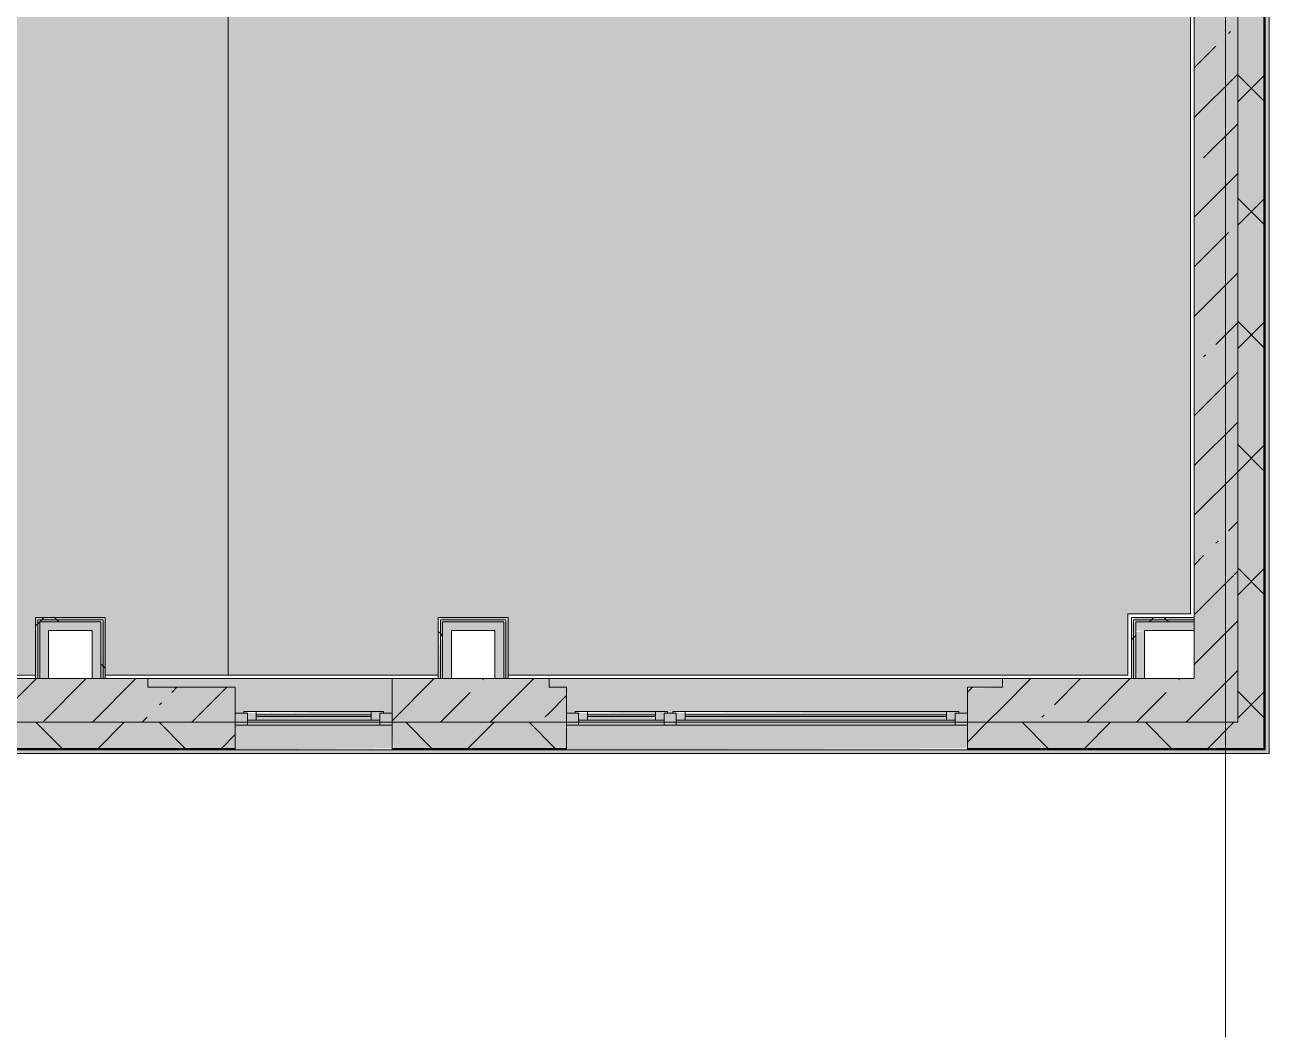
# Model space of a CAD drawing. Header units: millimetres. Extents: x -3817 to 677485, y -22715 to 103890.
# Drawn here: x -218.7 to -162.6, y -19618.9 to -19573.2 of the extents above; entities that cross this region are included whole.
import ezdxf

# ---------------------------------------------------------------- set-up
doc = ezdxf.new("R2010")
doc.units = ezdxf.units.MM
doc.layers.add('PDF _Геометрия', color=7, linetype='Continuous', true_color=0x1d1d1d)
doc.layers.add('PDF _Сплошная заливка', color=7, linetype='Continuous', true_color=0xffffff)

msp = doc.modelspace()

# ---------------------------------------------------------------- hatches: boundary and pattern name
at = {"layer": 'PDF _Сплошная заливка', "transparency": 33554559}
h = msp.add_hatch(color=256, dxfattribs=at)
h.paths.add_polyline_path([(-162.794, -19605.841), (-162.794, -19543.245), (-163.975, -19543.245), (-163.975, -19605.841), (-163.109, -19605.841)], flags=0)
h.paths.add_polyline_path([(-162.794, -19533.796), (-162.794, -19518.679), (-163.975, -19518.679), (-163.975, -19533.796), (-162.807, -19533.796)], flags=0)
h.paths.add_polyline_path([(-162.794, -19500.57), (-162.794, -19496.239), (-163.975, -19496.239), (-163.975, -19500.57), (-163.109, -19500.57)], flags=0)
h.paths.add_polyline_path([(-162.794, -19484.035), (-162.794, -19434.194), (-163.975, -19434.194), (-163.975, -19484.035), (-163.109, -19484.035)], flags=0)
for points in [[(-162.558, -19606.078), (-162.558, -19518.679), (-162.731, -19518.679), (-162.794, -19605.904), (-163.975, -19605.904), (-163.975, -19606.078), (-162.731, -19606.078)], [(-209.092, -19602.534), (-200.077, -19602.534), (-200.077, -19599.936), (-196.927, -19599.936), (-196.927, -19602.534), (-168.944, -19602.534), (-168.944, -19599.771), (-166.101, -19599.771), (-166.101, -19525.45), (-169.251, -19525.45), (-169.251, -19521.642), (-175.147, -19521.713), (-178.931, -19522.144), (-180.313, -19522.144), (-180.313, -19522.301), (-209.092, -19522.301), (-209.092, -19563.205), (-209.564, -19563.244), (-209.564, -19602.534)], [(-165.944, -19604.66), (-163.975, -19604.66), (-163.975, -19543.245), (-165.944, -19543.245), (-165.944, -19603.951)], [(-218.265, -19602.692), (-218.166, -19602.692), (-218.166, -19600.035), (-218.265, -19599.936), (-218.265, -19602.534)], [(-215.706, -19600.035), (-215.214, -19600.035), (-215.115, -19599.936), (-218.166, -19599.936), (-218.068, -19600.035), (-217.674, -19600.035)], [(-218.166, -19602.692), (-218.068, -19602.692), (-218.068, -19600.133), (-218.166, -19600.035), (-218.166, -19602.534)], [(-217.97, -19600.133), (-215.312, -19600.133), (-215.312, -19600.035), (-218.068, -19600.035), (-218.068, -19600.133)], [(-200.077, -19602.692), (-199.978, -19602.692), (-200.058, -19599.955), (-200.077, -19599.936), (-200.077, -19602.534)], [(-199.978, -19602.692), (-199.88, -19602.692), (-199.88, -19600.133), (-199.978, -19600.035), (-199.978, -19602.534)], [(-199.486, -19600.035), (-197.025, -19600.035), (-196.927, -19599.936), (-199.96, -19599.954), (-199.88, -19600.035)], [(-199.781, -19600.133), (-197.124, -19600.133), (-197.124, -19600.035), (-199.88, -19600.035), (-199.88, -19600.133)], [(-165.944, -19600.035), (-165.944, -19599.936), (-168.778, -19599.936), (-168.582, -19600.035), (-166.252, -19600.035)], [(-166.584, -19600.133), (-165.944, -19600.133), (-165.987, -19600.035), (-168.68, -19600.035), (-168.582, -19600.133), (-167.63, -19600.133)], [(-202.163, -19604.66), (-195.077, -19604.66), (-195.077, -19602.692), (-202.163, -19602.692), (-202.163, -19604.168)], [(-169.373, -19604.66), (-165.944, -19604.66), (-165.944, -19602.692), (-174.605, -19602.692), (-174.605, -19604.66)], [(-202.714, -19604.566), (-202.714, -19604.251), (-202.714, -19604.172), (-208.698, -19604.251), (-208.698, -19604.566)], [(-189.88, -19604.566), (-189.88, -19604.251), (-189.88, -19604.172), (-193.738, -19604.251), (-193.738, -19604.566)], [(-176.731, -19604.566), (-176.731, -19604.251), (-176.731, -19604.172), (-189.329, -19604.251), (-189.329, -19604.566), (-179.889, -19604.566)], [(-209.249, -19605.904), (-202.163, -19605.841), (-202.163, -19604.66), (-209.249, -19604.66), (-209.249, -19605.865)], [(-194.289, -19605.904), (-176.18, -19605.841), (-176.18, -19604.66), (-194.289, -19604.66), (-194.289, -19605.865)], [(-269.877, -19606.078), (-163.975, -19606.078), (-163.975, -19605.904), (-286.806, -19605.904), (-286.806, -19606.078), (-276.964, -19606.078)]]:
    msp.add_hatch(color=256, dxfattribs=at).paths.add_polyline_path(points)
h = msp.add_hatch(color=256, dxfattribs=at)
h.paths.add_polyline_path([(-259.838, -19602.534), (-259.838, -19599.936), (-256.689, -19599.936), (-256.689, -19602.534), (-218.265, -19602.495), (-218.265, -19599.936), (-215.115, -19599.936), (-215.115, -19602.534), (-209.564, -19602.534), (-209.564, -19563.244), (-223.895, -19563.244), (-223.895, -19570.567), (-224.21, -19570.555), (-224.21, -19563.244), (-267.673, -19563.244), (-267.673, -19551.906), (-279.798, -19551.906), (-279.798, -19558.442), (-280.113, -19558.442), (-280.113, -19551.906), (-284.522, -19551.906), (-284.522, -19563.874), (-284.617, -19563.878), (-284.68, -19564.347), (-284.916, -19564.268), (-285.31, -19564.347), (-285.31, -19564.662), (-285.467, -19564.662), (-285.409, -19574.504), (-285.31, -19574.504), (-285.31, -19574.898), (-284.68, -19574.898), (-284.617, -19575.291), (-284.522, -19575.291), (-284.522, -19602.495), (-259.956, -19602.534)], flags=0)
h.paths.add_polyline_path([(-285.467, -19575.291), (-285.373, -19575.291), (-285.442, -19574.898), (-285.467, -19574.898), (-285.467, -19575.197)], flags=0)
h.paths.add_polyline_path([(-285.31, -19564.268), (-285.373, -19563.874), (-285.467, -19563.91), (-285.467, -19564.268), (-285.373, -19564.268)], flags=0)
at = {"layer": 'PDF _Сплошная заливка', "true_color": 0xe7e7e7, "transparency": 33554559}
for points in [[(-218.068, -19602.692), (-217.674, -19602.692), (-217.674, -19600.133), (-218.068, -19600.133), (-218.068, -19602.534)], [(-215.706, -19600.527), (-215.312, -19600.527), (-215.312, -19600.133), (-217.674, -19600.133), (-217.674, -19600.527)], [(-199.88, -19602.692), (-199.486, -19602.692), (-199.486, -19600.133), (-199.88, -19600.133), (-199.88, -19602.534)], [(-197.124, -19600.527), (-197.124, -19600.133), (-199.486, -19600.133), (-199.486, -19600.527), (-197.518, -19600.527)], [(-166.195, -19600.527), (-165.944, -19600.527), (-165.944, -19600.133), (-168.582, -19600.133), (-168.582, -19600.527), (-166.485, -19600.527)], [(-215.706, -19602.692), (-215.312, -19602.692), (-215.312, -19600.527), (-215.706, -19600.527), (-215.706, -19602.534)], [(-197.518, -19602.692), (-197.124, -19602.692), (-197.124, -19600.527), (-197.518, -19600.527), (-197.518, -19602.534)]]:
    msp.add_hatch(color=254, dxfattribs=at).paths.add_polyline_path(points)
at = {"layer": 'PDF _Сплошная заливка', "transparency": 33554559}
h = msp.add_hatch(color=256, dxfattribs=at)
h.paths.add_polyline_path([(-249.327, -19604.66), (-235.626, -19604.66), (-235.626, -19603.086), (-227.359, -19603.086), (-227.359, -19604.66), (-220.273, -19604.66), (-220.273, -19602.692), (-255.704, -19602.692), (-255.704, -19603.086), (-253.736, -19603.086), (-253.736, -19604.66), (-253.185, -19604.66)], flags=0)
h.paths.add_polyline_path([(-384.44, -19604.66), (-384.44, -19603.086), (-376.173, -19603.086), (-376.173, -19604.66), (-369.086, -19604.66), (-369.086, -19602.692), (-404.518, -19602.692), (-404.518, -19603.086), (-402.55, -19603.086), (-402.55, -19604.66), (-384.991, -19604.66)], flags=0)
h.paths.add_polyline_path([(-284.05, -19604.66), (-276.964, -19604.66), (-276.964, -19602.692), (-284.05, -19602.703), (-284.05, -19602.987), (-284.05, -19603.086), (-284.05, -19603.951)], flags=0)
h.paths.add_polyline_path([(-262.791, -19604.66), (-262.791, -19602.692), (-269.877, -19602.745), (-269.877, -19604.66), (-263.342, -19604.66)], flags=0)
h.paths.add_polyline_path([(-202.163, -19604.66), (-202.163, -19602.692), (-213.186, -19602.692), (-213.186, -19603.086), (-209.249, -19603.086), (-209.249, -19604.66), (-202.714, -19604.66)], flags=0)
h.paths.add_polyline_path([(-320.663, -19604.66), (-320.663, -19603.086), (-312.395, -19603.086), (-312.395, -19604.66), (-305.309, -19604.66), (-305.309, -19602.692), (-340.741, -19602.692), (-340.741, -19603.086), (-338.772, -19603.091), (-338.772, -19604.66), (-321.214, -19604.66)], flags=0)
h.paths.add_polyline_path([(-432.076, -19604.66), (-424.99, -19604.66), (-424.99, -19603.086), (-424.832, -19603.086), (-424.832, -19602.692), (-432.076, -19602.692), (-432.076, -19604.566)], flags=0)
h.paths.add_polyline_path([(-176.731, -19604.66), (-176.18, -19604.632), (-176.18, -19603.086), (-174.605, -19603.086), (-174.605, -19602.692), (-195.077, -19602.692), (-195.077, -19603.086), (-194.289, -19603.086), (-194.289, -19604.66), (-189.329, -19604.66)], flags=0)
h.paths.add_polyline_path([(-414.842, -19604.66), (-411.604, -19604.66), (-411.604, -19602.692), (-424.202, -19602.73), (-424.202, -19603.086), (-418.691, -19603.086), (-418.691, -19604.66), (-418.14, -19604.66)], flags=0)
h.paths.add_polyline_path([(-362, -19604.66), (-354.914, -19604.66), (-354.914, -19603.086), (-349.087, -19603.086), (-349.087, -19602.692), (-362, -19602.764), (-362, -19604.566)], flags=0)
h.paths.add_polyline_path([(-179.889, -19604.566), (-189.329, -19604.566), (-189.329, -19604.251), (-189.329, -19604.172), (-176.731, -19604.251), (-176.731, -19604.566)], flags=0)
h.paths.add_polyline_path([(-208.698, -19604.566), (-208.698, -19604.251), (-208.698, -19604.172), (-202.714, -19604.251), (-202.714, -19604.566)], flags=0)
h.paths.add_polyline_path([(-189.88, -19604.566), (-193.738, -19604.566), (-193.738, -19604.251), (-193.738, -19604.172), (-189.88, -19604.251), (-189.88, -19604.387)], flags=0)
h.paths.add_polyline_path([(-277.515, -19604.566), (-283.499, -19604.566), (-283.499, -19604.251), (-283.499, -19604.172), (-277.515, -19604.251)], flags=0)
h.paths.add_polyline_path([(-226.808, -19604.566), (-226.808, -19604.251), (-226.808, -19604.172), (-220.824, -19604.251), (-220.824, -19604.566)], flags=0)
h.paths.add_polyline_path([(-249.327, -19604.566), (-253.185, -19604.566), (-253.185, -19604.251), (-253.185, -19604.172), (-249.327, -19604.251)], flags=0)
h.paths.add_polyline_path([(-305.86, -19604.566), (-311.844, -19604.566), (-311.87, -19604.238), (-311.844, -19604.172), (-305.86, -19604.251), (-305.86, -19604.433)], flags=0)
h.paths.add_polyline_path([(-248.776, -19604.566), (-248.776, -19604.251), (-248.776, -19604.172), (-236.178, -19604.251), (-236.178, -19604.566)], flags=0)
h.paths.add_polyline_path([(-267.561, -19604.566), (-269.326, -19604.566), (-269.326, -19604.251), (-269.326, -19604.172), (-263.342, -19604.251), (-263.342, -19604.566)], flags=0)
h.paths.add_polyline_path([(-397.589, -19604.566), (-397.589, -19604.251), (-397.589, -19604.172), (-384.991, -19604.251), (-384.991, -19604.566)], flags=0)
h.paths.add_polyline_path([(-369.637, -19604.566), (-375.622, -19604.566), (-375.622, -19604.251), (-375.622, -19604.172), (-369.637, -19604.251)], flags=0)
h.paths.add_polyline_path([(-338.221, -19604.566), (-338.221, -19604.251), (-338.221, -19604.172), (-334.363, -19604.251), (-334.363, -19604.566), (-337.481, -19604.566)], flags=0)
h.paths.add_polyline_path([(-333.019, -19604.566), (-333.812, -19604.566), (-333.812, -19604.251), (-333.812, -19604.172), (-321.214, -19604.251), (-321.214, -19604.566)], flags=0)
h.paths.add_polyline_path([(-398.478, -19604.566), (-401.999, -19604.566), (-401.999, -19604.251), (-401.999, -19604.172), (-398.14, -19604.251), (-398.14, -19604.566)], flags=0)
h.paths.add_polyline_path([(-361.433, -19604.566), (-361.449, -19604.566), (-361.449, -19604.251), (-361.449, -19604.172), (-355.465, -19604.251), (-355.465, -19604.566)], flags=0)
h.paths.add_polyline_path([(-430.8, -19604.566), (-431.525, -19604.511), (-431.525, -19604.251), (-431.525, -19604.172), (-425.541, -19604.251), (-425.541, -19604.566), (-430.659, -19604.566)], flags=0)
h.paths.add_polyline_path([(-418.14, -19604.566), (-418.14, -19604.251), (-418.14, -19604.172), (-412.156, -19604.251), (-412.156, -19604.566), (-414.842, -19604.566)], flags=0)
h.paths.add_polyline_path([(-347.827, -19603.086), (-347.827, -19602.692), (-348.496, -19602.715), (-348.496, -19603.086)], flags=0)
h = msp.add_hatch(color=256, dxfattribs=at)
h.paths.add_polyline_path([(-269.877, -19604.66), (-269.877, -19603.086), (-276.964, -19603.086), (-276.964, -19604.66)], flags=0)
h.paths.add_polyline_path([(-286.806, -19604.66), (-284.05, -19604.66), (-284.05, -19603.086), (-286.806, -19603.086), (-286.806, -19604.03)], flags=0)
h.paths.add_polyline_path([(-209.249, -19604.66), (-209.249, -19603.086), (-213.186, -19603.086), (-213.186, -19604.66)], flags=0)
h.paths.add_polyline_path([(-227.359, -19604.66), (-227.359, -19603.086), (-235.626, -19603.086), (-235.626, -19604.66), (-234.832, -19604.66)], flags=0)
h.paths.add_polyline_path([(-424.99, -19604.66), (-418.691, -19604.66), (-418.691, -19603.086), (-424.99, -19603.086), (-424.99, -19604.454)], flags=0)
h.paths.add_polyline_path([(-402.55, -19604.66), (-402.55, -19603.086), (-404.518, -19603.086), (-404.518, -19604.66)], flags=0)
h.paths.add_polyline_path([(-174.605, -19604.66), (-174.605, -19603.086), (-176.18, -19603.157), (-176.18, -19604.66)], flags=0)
h.paths.add_polyline_path([(-255.704, -19604.66), (-253.736, -19604.66), (-253.736, -19603.086), (-255.704, -19603.086), (-255.704, -19603.951)], flags=0)
h.paths.add_polyline_path([(-338.772, -19604.66), (-338.772, -19603.086), (-340.741, -19603.086), (-340.741, -19604.66)], flags=0)
h.paths.add_polyline_path([(-347.827, -19604.66), (-347.827, -19603.086), (-354.914, -19603.086), (-354.914, -19604.66), (-349.384, -19604.66)], flags=0)
h.paths.add_polyline_path([(-194.289, -19604.66), (-194.289, -19603.086), (-195.077, -19603.086), (-195.077, -19604.66)], flags=0)
h.paths.add_polyline_path([(-376.173, -19604.66), (-376.173, -19603.086), (-384.44, -19603.086), (-384.44, -19604.66)], flags=0)
h.paths.add_polyline_path([(-320.663, -19604.66), (-312.395, -19604.66), (-312.395, -19603.086), (-320.663, -19603.086), (-320.663, -19603.993)], flags=0)
h = msp.add_hatch(color=256, dxfattribs=at)
h.paths.add_polyline_path([(-446.406, -19605.841), (-432.076, -19605.841), (-432.076, -19604.66), (-446.406, -19604.66)], flags=0)
h.paths.add_polyline_path([(-194.289, -19605.841), (-194.289, -19604.66), (-202.163, -19604.66), (-202.103, -19605.841)], flags=0)
h.paths.add_polyline_path([(-174.605, -19605.841), (-163.975, -19605.841), (-163.975, -19604.66), (-176.18, -19604.66), (-176.18, -19605.841)], flags=0)
h.paths.add_polyline_path([(-253.736, -19605.841), (-253.736, -19604.66), (-262.791, -19604.66), (-262.791, -19605.841)], flags=0)
h.paths.add_polyline_path([(-235.626, -19605.841), (-227.359, -19605.841), (-227.359, -19604.66), (-235.626, -19604.66), (-235.626, -19605.526)], flags=0)
h.paths.add_polyline_path([(-276.964, -19605.841), (-269.877, -19605.841), (-269.877, -19604.66), (-276.964, -19604.66), (-276.964, -19605.526)], flags=0)
h.paths.add_polyline_path([(-220.273, -19605.841), (-209.249, -19605.841), (-209.249, -19604.66), (-220.273, -19604.66), (-220.273, -19605.526)], flags=0)
h.paths.add_polyline_path([(-284.05, -19605.841), (-284.05, -19604.66), (-286.806, -19604.66), (-286.806, -19605.841)], flags=0)
h.paths.add_polyline_path([(-349.384, -19605.841), (-338.772, -19605.841), (-338.772, -19604.66), (-354.914, -19604.66), (-354.914, -19605.841)], flags=0)
h.paths.add_polyline_path([(-376.173, -19605.841), (-376.173, -19604.66), (-384.44, -19604.66), (-384.44, -19605.841)], flags=0)
h.paths.add_polyline_path([(-362, -19605.841), (-362, -19604.66), (-369.086, -19604.66), (-369.086, -19605.841), (-365.748, -19605.841)], flags=0)
h.paths.add_polyline_path([(-320.663, -19605.841), (-312.395, -19605.841), (-312.395, -19604.66), (-320.663, -19604.66), (-320.663, -19605.526)], flags=0)
h.paths.add_polyline_path([(-305.309, -19605.841), (-298.223, -19605.841), (-298.223, -19604.66), (-305.309, -19604.66), (-305.309, -19605.526)], flags=0)
h.paths.add_polyline_path([(-402.55, -19605.841), (-402.55, -19604.66), (-411.604, -19604.66), (-411.604, -19605.841)], flags=0)
h.paths.add_polyline_path([(-418.691, -19605.841), (-418.691, -19604.66), (-424.99, -19604.722), (-424.99, -19605.841)], flags=0)

# ---------------------------------------------------------------- linework, layer by layer
at = {"layer": 'PDF _Геометрия', "color": 253, "lineweight": 9, "true_color": 0xaaaaaa}
for points in [[(-164.527, -19618.882), (-164.527, -19525.301), (-164.527, -19524.901), (-164.527, -19431.319)], [(-180.313, -19521.642), (-180.313, -19522.301), (-209.092, -19522.301), (-209.092, -19563.205), (-209.564, -19563.205), (-209.564, -19602.534), (-209.092, -19602.534), (-200.077, -19602.534), (-200.077, -19599.936), (-196.927, -19599.936), (-196.927, -19602.534), (-194.132, -19602.534), (-168.944, -19602.534), (-168.944, -19599.771), (-166.101, -19599.771), (-166.101, -19525.45), (-169.251, -19525.45), (-169.251, -19521.642)], [(-165.944, -19599.936), (-165.944, -19525.293)], [(-262.791, -19602.534), (-259.956, -19602.534), (-259.838, -19602.534), (-259.838, -19599.936), (-256.689, -19599.936), (-256.689, -19602.534), (-235.784, -19602.534), (-235.784, -19602.495), (-232.083, -19602.495), (-232.083, -19602.534), (-218.265, -19602.534), (-218.265, -19599.936), (-215.115, -19599.936), (-215.115, -19602.534), (-209.564, -19602.534), (-209.564, -19563.244), (-223.895, -19563.244), (-216.336, -19563.244), (-216.336, -19563.15)], [(-256.689, -19602.692), (-218.265, -19602.692)], [(-217.674, -19602.692), (-215.706, -19602.692)], [(-215.115, -19602.692), (-200.077, -19602.692)], [(-199.486, -19602.692), (-197.518, -19602.692)], [(-196.927, -19602.692), (-168.778, -19602.692)], [(-168.188, -19602.692), (-165.944, -19602.692)]]:
    msp.add_lwpolyline(points, dxfattribs=at)
at = {"layer": 'PDF _Геометрия', "color": 7, "lineweight": 9}
for points in [[(-162.558, -19518.679), (-162.558, -19606.078), (-162.558, -19518.679)], [(-176.18, -19605.865), (-163.975, -19605.865), (-162.794, -19605.865), (-162.771, -19605.865), (-162.771, -19543.245)], [(-176.18, -19605.841), (-163.975, -19605.841), (-162.794, -19605.841), (-162.794, -19543.245)], [(-162.731, -19543.245), (-162.731, -19605.904), (-162.771, -19605.904), (-163.975, -19605.904), (-176.18, -19605.904), (-176.18, -19604.66), (-174.605, -19604.66), (-165.944, -19604.66), (-163.975, -19604.66), (-163.975, -19543.245)], [(-165.944, -19543.245), (-165.944, -19599.936), (-168.778, -19599.936), (-168.778, -19600.035), (-168.778, -19600.527), (-168.778, -19602.692), (-168.188, -19602.692), (-168.188, -19600.527), (-165.944, -19600.527), (-165.944, -19602.692), (-174.605, -19602.692), (-174.605, -19603.086), (-176.18, -19603.086), (-176.18, -19604.66), (-174.605, -19604.66), (-163.975, -19604.66), (-163.975, -19543.245)], [(-164.397, -19573.566), (-164.303, -19573.472)], [(-165.944, -19575.113), (-164.958, -19574.127)], [(-165.944, -19577.358), (-163.975, -19575.389)], [(-162.794, -19576.603), (-163.975, -19575.422)], [(-163.975, -19576.648), (-162.794, -19575.467)], [(-165.519, -19579.178), (-163.975, -19577.634)], [(-165.944, -19581.848), (-163.975, -19579.879)], [(-162.794, -19582.17), (-163.975, -19580.989)], [(-163.975, -19582.216), (-162.794, -19581.035)], [(-165.944, -19584.093), (-164.397, -19582.546)], [(-165.944, -19586.338), (-163.975, -19584.369)], [(-164.958, -19587.597), (-163.975, -19586.614)], [(-162.794, -19587.738), (-163.975, -19586.557)], [(-163.975, -19587.784), (-162.794, -19586.603)], [(-165.519, -19588.158), (-165.426, -19588.065)], [(-165.944, -19590.828), (-163.975, -19588.859)], [(-165.944, -19593.073), (-163.975, -19591.104)], [(-162.794, -19593.305), (-163.975, -19592.124)], [(-163.975, -19593.351), (-162.794, -19592.17)], [(-165.944, -19595.318), (-163.975, -19593.349)], [(-164.397, -19596.016), (-163.975, -19595.594)], [(-164.958, -19596.577), (-164.865, -19596.483)], [(-165.944, -19597.563), (-165.519, -19597.138)], [(-165.944, -19599.808), (-163.975, -19597.839)], [(-162.794, -19598.873), (-163.975, -19597.692)], [(-163.975, -19598.919), (-162.794, -19597.738)], [(-217.674, -19602.692), (-218.265, -19602.692), (-218.265, -19599.936), (-218.166, -19599.936), (-217.674, -19599.936), (-215.115, -19599.936), (-215.115, -19600.035), (-215.115, -19600.527), (-215.115, -19602.692), (-215.706, -19602.692), (-215.706, -19600.527), (-217.674, -19600.527), (-217.674, -19602.692), (-215.706, -19602.692)], [(-218.265, -19600.316), (-218.166, -19600.218), (-218.026, -19600.077)], [(-215.214, -19602.692), (-215.214, -19600.527), (-215.214, -19600.133), (-215.214, -19600.035), (-217.674, -19600.035), (-218.068, -19600.035), (-218.166, -19600.035), (-218.166, -19602.692)], [(-218.075, -19600.126), (-217.983, -19600.035), (-217.885, -19599.936)], [(-215.312, -19602.692), (-215.312, -19600.527), (-215.312, -19600.133), (-217.674, -19600.133), (-218.068, -19600.133), (-218.068, -19602.692)], [(-217.21, -19600.133), (-217.309, -19600.035), (-217.407, -19599.936)], [(-199.486, -19602.692), (-200.077, -19602.692), (-200.077, -19599.936), (-199.978, -19599.936), (-199.486, -19599.936), (-196.927, -19599.936), (-196.927, -19600.035), (-196.927, -19600.527), (-196.927, -19602.692), (-197.518, -19602.692), (-197.518, -19600.527), (-199.486, -19600.527), (-199.486, -19602.692), (-197.518, -19602.692)], [(-197.025, -19602.692), (-197.025, -19600.527), (-197.025, -19600.133), (-197.025, -19600.035), (-199.486, -19600.035), (-199.88, -19600.035), (-199.978, -19600.035), (-199.978, -19602.692)], [(-197.124, -19602.692), (-197.124, -19600.527), (-197.124, -19600.133), (-199.486, -19600.133), (-199.88, -19600.133), (-199.88, -19602.692)], [(-168.68, -19602.692), (-168.68, -19600.527), (-168.68, -19600.133), (-168.68, -19600.035), (-165.944, -19600.035), (-165.944, -19599.936)], [(-168.582, -19602.692), (-168.582, -19600.527), (-168.582, -19600.133), (-165.944, -19600.133), (-165.944, -19600.035)], [(-167.973, -19600.133), (-167.875, -19600.035), (-167.777, -19599.936)], [(-167.102, -19600.133), (-167.201, -19600.035), (-167.299, -19599.936)], [(-165.944, -19602.053), (-163.975, -19600.084)], [(-165.944, -19600.527), (-165.944, -19600.133)], [(-199.88, -19600.761), (-199.978, -19600.662), (-200.077, -19600.564)], [(-168.778, -19600.938), (-168.68, -19600.84), (-168.582, -19600.741)], [(-215.115, -19602.228), (-215.214, -19602.129), (-215.312, -19602.031)], [(-166.307, -19604.66), (-165.944, -19604.298), (-163.975, -19602.329)], [(-256.689, -19602.692), (-218.265, -19602.692)], [(-220.186, -19604.66), (-218.218, -19602.692)], [(-217.941, -19604.66), (-215.973, -19602.692)], [(-215.696, -19604.66), (-213.728, -19602.692)], [(-215.115, -19602.692), (-200.077, -19602.692)], [(-212.103, -19603.312), (-211.877, -19603.086)], [(-211.206, -19604.66), (-209.632, -19603.086)], [(-202.163, -19604.597), (-200.258, -19602.692)], [(-198.072, -19602.75), (-198.013, -19602.692)], [(-197.736, -19604.66), (-195.768, -19602.692)], [(-196.927, -19602.692), (-174.605, -19602.692), (-174.605, -19603.086)], [(-176.18, -19603.309), (-175.957, -19603.086)], [(-175.287, -19604.66), (-174.605, -19603.979), (-173.318, -19602.692)], [(-172.254, -19603.873), (-171.073, -19602.692)], [(-170.797, -19604.66), (-168.828, -19602.692)], [(-166.642, -19602.75), (-166.583, -19602.692)], [(-199.981, -19604.66), (-198.633, -19603.312)], [(-195.265, -19604.434), (-195.077, -19604.246), (-194.289, -19603.458)], [(-168.552, -19604.66), (-167.203, -19603.312)], [(-162.794, -19604.441), (-163.975, -19603.26)], [(-163.975, -19604.486), (-162.794, -19603.305)], [(-212.664, -19603.873), (-212.571, -19603.78)], [(-208.856, -19604.172), (-202.557, -19604.172)], [(-208.305, -19604.172), (-208.305, -19604.566)], [(-203.108, -19604.172), (-203.108, -19604.566)], [(-193.896, -19604.172), (-189.723, -19604.172)], [(-193.344, -19604.172), (-193.344, -19604.566)], [(-190.274, -19604.172), (-190.274, -19604.566)], [(-189.486, -19604.172), (-176.573, -19604.172)], [(-188.935, -19604.172), (-188.935, -19604.566)], [(-177.125, -19604.172), (-177.125, -19604.566)], [(-217.069, -19605.841), (-218.25, -19604.66)], [(-215.439, -19605.841), (-214.258, -19604.66)], [(-213.451, -19604.66), (-213.225, -19604.434)], [(-211.502, -19605.841), (-212.683, -19604.66)], [(-208.698, -19604.251), (-209.249, -19604.251)], [(-202.163, -19604.66), (-209.249, -19604.66)], [(-209.249, -19604.802), (-202.163, -19604.802)], [(-208.305, -19604.33), (-203.108, -19604.33)], [(-203.108, -19604.408), (-208.305, -19604.408)], [(-202.163, -19604.251), (-202.714, -19604.251)], [(-200.367, -19605.841), (-201.548, -19604.66)], [(-198.736, -19605.841), (-197.555, -19604.66)], [(-194.799, -19605.841), (-195.98, -19604.66)], [(-193.738, -19604.251), (-194.289, -19604.251)], [(-176.18, -19604.66), (-194.289, -19604.66)], [(-194.289, -19604.802), (-176.18, -19604.802)], [(-176.731, -19604.802), (-193.738, -19604.802)], [(-193.344, -19604.33), (-190.274, -19604.33)], [(-190.274, -19604.408), (-193.344, -19604.408)], [(-188.935, -19604.33), (-177.125, -19604.33)], [(-177.125, -19604.408), (-188.935, -19604.408)], [(-176.18, -19604.251), (-176.731, -19604.251)], [(-176.18, -19605.555), (-175.285, -19604.66)], [(-172.529, -19605.841), (-173.71, -19604.66)], [(-172.815, -19604.434), (-172.722, -19604.341)], [(-170.898, -19605.841), (-169.717, -19604.66)], [(-166.961, -19605.841), (-168.142, -19604.66)], [(-165.331, -19605.841), (-164.149, -19604.66)], [(-209.871, -19605.841), (-209.249, -19605.22)], [(-220.273, -19605.841), (-209.249, -19605.841)], [(-220.273, -19605.865), (-209.249, -19605.865)], [(-202.163, -19605.841), (-194.289, -19605.841)], [(-202.163, -19605.865), (-194.289, -19605.865)], [(-163.975, -19606.078), (-286.806, -19606.078), (-163.975, -19606.078)], [(-162.558, -19606.078), (-163.975, -19606.078), (-162.558, -19606.078)]]:
    msp.add_lwpolyline(points, dxfattribs=at)
for points in [[(-213.186, -19604.66), (-209.249, -19604.66), (-209.249, -19605.904), (-220.273, -19605.904), (-220.273, -19604.66), (-213.186, -19604.66), (-209.249, -19604.66), (-209.249, -19603.086), (-213.186, -19603.086), (-213.186, -19602.692), (-220.273, -19602.692), (-220.273, -19604.66)], [(-195.077, -19604.66), (-194.289, -19604.66), (-194.289, -19605.904), (-202.163, -19605.904), (-202.163, -19604.66), (-195.077, -19604.66), (-194.289, -19604.66), (-194.289, -19603.086), (-195.077, -19603.086), (-195.077, -19602.692), (-202.163, -19602.692), (-202.163, -19604.66)], [(-202.557, -19604.172), (-208.856, -19604.172), (-208.856, -19604.251), (-208.698, -19604.251), (-208.698, -19604.566), (-202.714, -19604.566), (-202.714, -19604.251), (-202.557, -19604.251)], [(-189.723, -19604.172), (-193.896, -19604.172), (-193.896, -19604.251), (-193.738, -19604.251), (-193.738, -19604.566), (-189.88, -19604.566), (-189.88, -19604.251), (-189.723, -19604.251)], [(-176.573, -19604.172), (-189.486, -19604.172), (-189.486, -19604.251), (-189.329, -19604.251), (-189.329, -19604.566), (-176.731, -19604.566), (-176.731, -19604.251), (-176.573, -19604.251)], [(-209.249, -19604.802), (-209.249, -19604.251), (-208.698, -19604.251), (-208.698, -19604.802)], [(-209.249, -19605.904), (-209.249, -19604.66), (-202.163, -19604.66), (-202.163, -19605.904)], [(-202.714, -19604.802), (-202.714, -19604.251), (-202.163, -19604.251), (-202.163, -19604.802)], [(-194.289, -19604.802), (-194.289, -19604.251), (-193.738, -19604.251), (-193.738, -19604.802)], [(-194.289, -19605.904), (-194.289, -19604.66), (-176.18, -19604.66), (-176.18, -19605.904)], [(-189.88, -19604.802), (-189.88, -19604.251), (-189.329, -19604.251), (-189.329, -19604.802)], [(-189.88, -19604.251), (-189.329, -19604.251)], [(-176.731, -19604.802), (-176.731, -19604.251), (-176.18, -19604.251), (-176.18, -19604.802)]]:
    msp.add_lwpolyline(points, close=True, dxfattribs=at)
at = {"layer": 'PDF _Сплошная заливка', "lineweight": 60, "transparency": 33554559}
for points in [[(-215.214, -19602.692), (-215.214, -19600.133), (-215.312, -19602.692), (-215.312, -19600.133)], [(-215.115, -19602.692), (-215.115, -19600.035), (-215.214, -19602.692), (-215.214, -19600.133)], [(-197.025, -19602.692), (-197.025, -19600.133), (-197.124, -19602.692), (-197.124, -19600.133)], [(-196.927, -19602.692), (-196.927, -19600.035), (-197.025, -19602.692), (-197.025, -19600.133)], [(-168.68, -19602.692), (-168.68, -19600.133), (-168.778, -19602.692), (-168.778, -19600.133)], [(-168.582, -19602.692), (-168.582, -19600.133), (-168.68, -19602.692), (-168.68, -19600.133)], [(-213.186, -19604.66), (-213.186, -19602.692), (-220.273, -19604.66), (-220.273, -19602.692)], [(-209.249, -19605.865), (-209.249, -19605.841), (-213.186, -19605.865)], [(-209.249, -19605.904), (-209.249, -19605.865), (-213.186, -19605.904)], [(-194.289, -19605.865), (-194.289, -19605.841), (-195.077, -19605.865)]]:
    msp.add_solid(points, dxfattribs=at)
at = {"layer": 'PDF _Сплошная заливка', "color": 254, "lineweight": 60, "true_color": 0xe7e7e7, "transparency": 33554559}
msp.add_solid([(-168.188, -19602.692), (-168.188, -19600.527), (-168.582, -19602.692), (-168.582, -19600.596)], dxfattribs=at)

doc.saveas('drawing.dxf')
